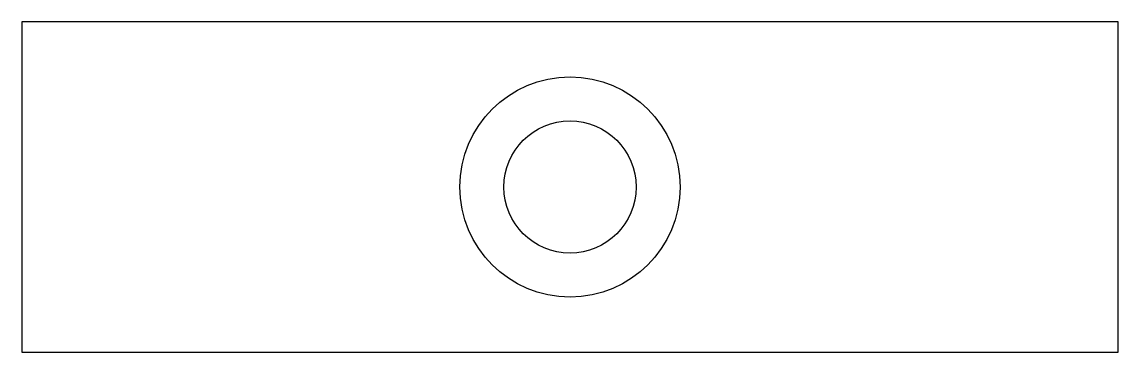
# Model space of a CAD drawing. Header units: millimetres. Extents: x 0 to 156, y 0 to 47.
import ezdxf

# ---------------------------------------------------------------- set-up
doc = ezdxf.new("R2010")
doc.units = ezdxf.units.MM

msp = doc.modelspace()

# ---------------------------------------------------------------- linework, layer by layer
for p, q in [((156, 47), (0, 47)), ((0, 47), (0, 0)), ((156, 0), (156, 47)), ((0, 0), (156, 0))]:
    msp.add_line(p, q)
for radius in [15.67, 9.4]:
    msp.add_circle((78, 23.5), radius)

doc.saveas('drawing.dxf')
